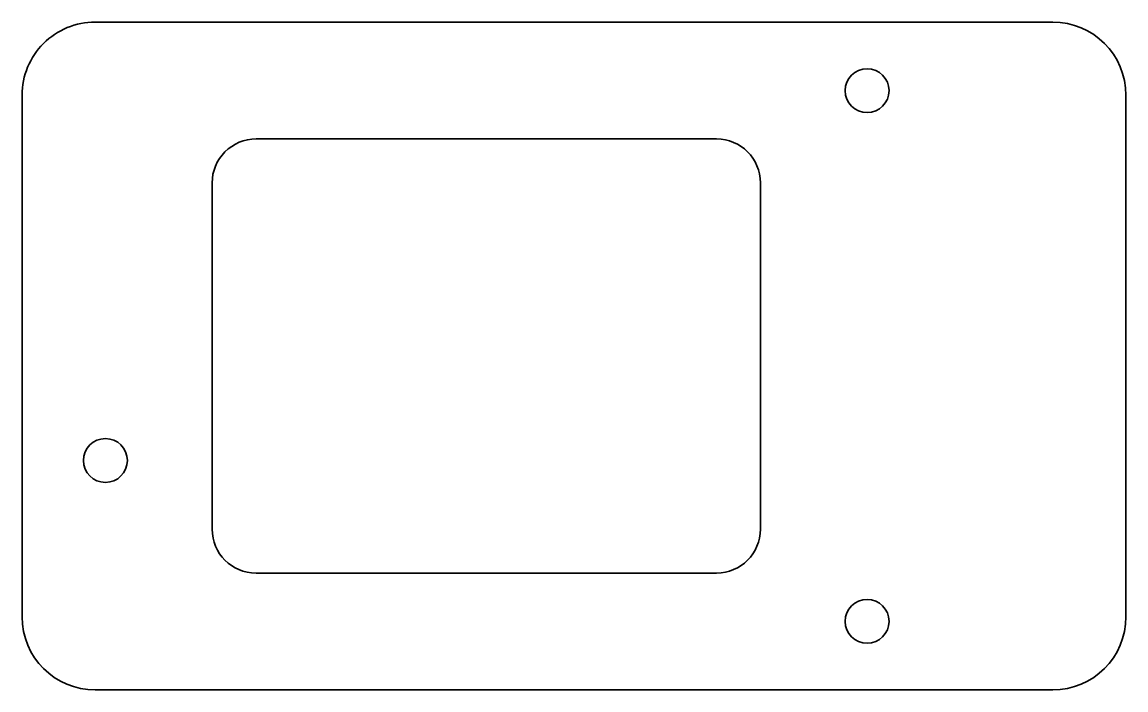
# Model space of a CAD drawing. Extents: x 556.8 to 632.2, y 397.6 to 443.4.
import ezdxf

# ---------------------------------------------------------------- set-up
doc = ezdxf.new("R2010")
doc.units = 0

msp = doc.modelspace()

# ---------------------------------------------------------------- linework, layer by layer
at = {"color": 7, "lineweight": 35}
for p, q in [((561.75, 443.35), (627.25, 443.35)), ((556.75, 402.65), (556.75, 438.35)), ((632.25, 438.35), (632.25, 402.65)), ((572.75, 435.35), (604.25, 435.35)), ((569.75, 408.65), (569.75, 432.35)), ((607.25, 432.35), (607.25, 408.65)), ((604.25, 405.65), (572.75, 405.65)), ((627.25, 397.65), (561.75, 397.65))]:
    msp.add_line(p, q, dxfattribs=at)
for centre in [(614.55, 438.656), (562.45, 413.35), (614.55, 402.344)]:
    msp.add_circle(centre, 1.5, dxfattribs=at)
for centre, radius, start, end in [((561.75, 438.35), 5, 90, 180.00001), ((627.25, 438.35), 5, 0, 90), ((572.75, 432.35), 3, 90, 180.00001), ((604.25, 432.35), 3, 0, 90), ((572.75, 408.65), 3, 180.00001, 270), ((604.25, 408.65), 3, 270, 360), ((561.75, 402.65), 5, 180.00001, 270), ((627.25, 402.65), 5, 270, 360)]:
    msp.add_arc(centre, radius, start, end, dxfattribs=at)

doc.saveas('drawing.dxf')
